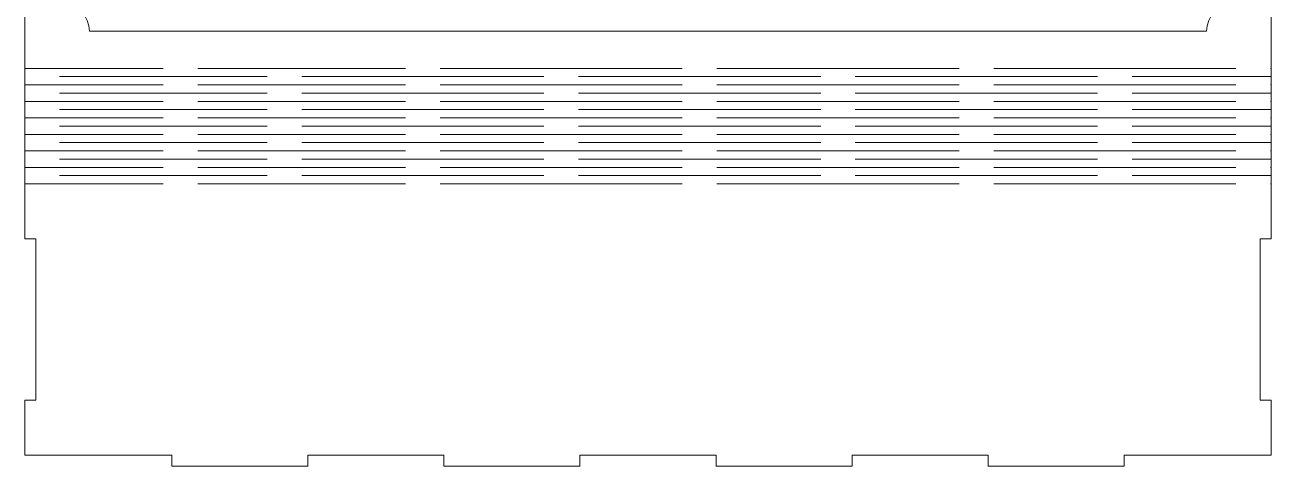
# Model space of a CAD drawing. Header units: millimetres. Extents: x -424 to 424, y -273 to 270.
# Drawn here: x 84 to 424, y -273 to -152.6 of the extents above; entities that cross this region are included whole.
import ezdxf

# ---------------------------------------------------------------- set-up
doc = ezdxf.new("R2010")
doc.units = ezdxf.units.MM
doc.header["$MEASUREMENT"] = 0
doc.layers.add('Camada 1', color=7, linetype='Continuous')

msp = doc.modelspace()

# ---------------------------------------------------------------- linework, layer by layer
at = {"layer": 'Camada 1', "color": 250, "lineweight": 20}
msp.add_open_spline([(346.7743, -273), (346.7743, -273), (383.8854, -273), (383.8854, -273), (383.8854, -273), (383.8854, -273), (383.8854, -270), (383.8854, -270), (383.8854, -270), (383.8854, -270), (423.9996, -270), (423.9996, -270), (423.9996, -270), (423.9996, -270), (423.9996, -255), (423.9996, -255), (423.9996, -255), (423.9996, -255), (420.9998, -255), (420.9998, -255), (420.9998, -255), (420.9998, -255), (420.9998, -211), (420.9998, -211), (420.9998, -211), (420.9998, -211), (423.9996, -211), (423.9996, -211), (423.9996, -211), (423.9996, -211), (423.9996, -196), (423.9996, -196), (423.9996, -196), (423.9996, -185.5718), (423.9996, -174.9282), (423.9996, -164.5), (423.9996, -164.5), (423.9996, -43.1748), (424, -14.0972), (424, 115.5001), (424, 115.5001), (424, 115.5001), (84, 115.5001), (84, 115.5001), (84, 115.5001), (84, -14.2483), (84, -42.8613), (84, -164.5), (84, -164.5), (84, -174.9282), (84, -185.5718), (84, -196), (84, -196), (84, -196), (84, -211), (84, -211), (84, -211), (84, -211), (86.9998, -211), (86.9998, -211), (86.9998, -211), (86.9998, -211), (86.9998, -255), (86.9998, -255), (86.9998, -255), (86.9998, -255), (84, -255), (84, -255), (84, -255), (84, -255), (84, -270), (84, -270), (84, -270), (84, -270), (124.1143, -270), (124.1143, -270), (124.1143, -270), (124.1143, -270), (124.1143, -273), (124.1143, -273), (124.1143, -273), (124.1143, -273), (161.2254, -273), (161.2254, -273), (161.2254, -273), (161.2254, -273), (161.2254, -270), (161.2254, -270), (161.2254, -270), (161.2254, -270), (198.3343, -270), (198.3343, -270), (198.3343, -270), (198.3343, -270), (198.3343, -273), (198.3343, -273), (198.3343, -273), (198.3343, -273), (235.4454, -273), (235.4454, -273), (235.4454, -273), (235.4454, -273), (235.4454, -270), (235.4454, -270), (235.4454, -270), (235.4454, -270), (272.5543, -270), (272.5543, -270), (272.5543, -270), (272.5543, -270), (272.5543, -273), (272.5543, -273), (272.5543, -273), (272.5543, -273), (309.6654, -273), (309.6654, -273), (309.6654, -273), (309.6654, -273), (309.6654, -270), (309.6654, -270), (309.6654, -270), (309.6654, -270), (346.7743, -270), (346.7743, -270), (346.7743, -270), (346.7743, -270), (346.7743, -273), (346.7743, -273)], degree=3, knots=[0, 0, 0, 0, 0.03030303, 0.03030303, 0.03030303, 0.03030303, 0.06060606, 0.06060606, 0.06060606, 0.06060606, 0.09090909, 0.09090909, 0.09090909, 0.09090909, 0.12121212, 0.12121212, 0.12121212, 0.12121212, 0.15151515, 0.15151515, 0.15151515, 0.15151515, 0.18181818, 0.18181818, 0.18181818, 0.18181818, 0.21212121, 0.21212121, 0.21212121, 0.21212121, 0.24242424, 0.24242424, 0.24242424, 0.24242424, 0.27272727, 0.27272727, 0.27272727, 0.27272727, 0.3030303, 0.3030303, 0.3030303, 0.3030303, 0.33333333, 0.33333333, 0.33333333, 0.33333333, 0.36363636, 0.36363636, 0.36363636, 0.36363636, 0.39393939, 0.39393939, 0.39393939, 0.39393939, 0.42424242, 0.42424242, 0.42424242, 0.42424242, 0.45454545, 0.45454545, 0.45454545, 0.45454545, 0.48484848, 0.48484848, 0.48484848, 0.48484848, 0.51515152, 0.51515152, 0.51515152, 0.51515152, 0.54545455, 0.54545455, 0.54545455, 0.54545455, 0.57575758, 0.57575758, 0.57575758, 0.57575758, 0.60606061, 0.60606061, 0.60606061, 0.60606061, 0.63636364, 0.63636364, 0.63636364, 0.63636364, 0.66666667, 0.66666667, 0.66666667, 0.66666667, 0.6969697, 0.6969697, 0.6969697, 0.6969697, 0.72727273, 0.72727273, 0.72727273, 0.72727273, 0.75757576, 0.75757576, 0.75757576, 0.75757576, 0.78787879, 0.78787879, 0.78787879, 0.78787879, 0.81818182, 0.81818182, 0.81818182, 0.81818182, 0.84848485, 0.84848485, 0.84848485, 0.84848485, 0.87878788, 0.87878788, 0.87878788, 0.87878788, 0.90909091, 0.90909091, 0.90909091, 0.90909091, 0.93939394, 0.93939394, 0.93939394, 0.93939394, 1, 1, 1, 1], dxfattribs=at)
at = {"layer": 'Camada 1', "color": 240, "lineweight": 20}
msp.add_open_spline([(305.75, 105.3501), (305.75, 105.3501), (406.3515, 105.3501), (406.3515, 105.3501), (406.3515, 105.3501), (406.432, 101.2426), (409.7425, 97.9321), (413.85, 97.8516), (413.85, 97.8516), (413.85, 97.8516), (413.85, -146.8514), (413.85, -146.8514), (413.85, -146.8514), (409.7425, -146.9319), (406.432, -150.2424), (406.3515, -154.3499), (406.3515, -154.3499), (406.3515, -154.3499), (101.6485, -154.3499), (101.6485, -154.3499), (101.6485, -154.3499), (101.568, -150.2424), (98.2575, -146.9319), (94.15, -146.8514), (94.15, -146.8514), (94.15, -146.8514), (94.15, 97.8516), (94.15, 97.8516), (94.15, 97.8516), (98.2575, 97.9321), (101.568, 101.2426), (101.6485, 105.3501), (101.6485, 105.3501), (101.6485, 105.3501), (172.25, 105.3501), (172.25, 105.3501)], degree=3, knots=[0, 0, 0, 0, 0.1, 0.1, 0.1, 0.1, 0.2, 0.2, 0.2, 0.2, 0.3, 0.3, 0.3, 0.3, 0.4, 0.4, 0.4, 0.4, 0.5, 0.5, 0.5, 0.5, 0.6, 0.6, 0.6, 0.6, 0.7, 0.7, 0.7, 0.7, 0.8, 0.8, 0.8, 0.8, 1, 1, 1, 1], dxfattribs=at)
at = {"layer": 'Camada 1', "color": 250, "lineweight": 20}
for points in [[(84, -164.5), (84, -164.5), (121.7603, -164.5), (121.7603, -164.5)], [(131.2004, -164.5), (131.2004, -164.5), (187.8422, -164.5), (187.8422, -164.5)], [(197.2823, -164.5), (197.2823, -164.5), (263.3631, -164.5), (263.3631, -164.5)], [(272.8032, -164.5), (272.8032, -164.5), (338.8839, -164.5), (338.8839, -164.5)], [(348.324, -164.5), (348.324, -164.5), (414.4054, -164.5), (414.4054, -164.5)], [(423.8454, -164.5), (423.8454, -164.5), (424, -164.5), (424, -164.5)], [(84, -169), (84, -169), (121.7603, -169), (121.7603, -169)], [(150.0819, -166.7501), (150.0819, -166.7501), (93.4401, -166.7501), (93.4401, -166.7501)], [(131.2004, -169), (131.2004, -169), (187.8422, -169), (187.8422, -169)], [(225.6024, -166.7501), (225.6024, -166.7501), (159.522, -166.7501), (159.522, -166.7501)], [(197.2823, -169), (197.2823, -169), (263.3631, -169), (263.3631, -169)], [(301.1233, -166.7501), (301.1233, -166.7501), (235.0426, -166.7501), (235.0426, -166.7501)], [(272.8032, -169), (272.8032, -169), (338.8839, -169), (338.8839, -169)], [(376.6447, -166.7501), (376.6447, -166.7501), (310.5635, -166.7501), (310.5635, -166.7501)], [(348.324, -169), (348.324, -169), (414.4054, -169), (414.4054, -169)], [(424, -166.7501), (424, -166.7501), (386.0848, -166.7501), (386.0848, -166.7501)], [(423.8454, -169), (423.8454, -169), (424, -169), (424, -169)], [(150.0819, -171.2502), (150.0819, -171.2502), (93.4401, -171.2502), (93.4401, -171.2502)], [(225.6024, -171.2502), (225.6024, -171.2502), (159.522, -171.2502), (159.522, -171.2502)], [(301.1233, -171.2502), (301.1233, -171.2502), (235.0426, -171.2502), (235.0426, -171.2502)], [(376.6447, -171.2502), (376.6447, -171.2502), (310.5635, -171.2502), (310.5635, -171.2502)], [(424, -171.2501), (424, -171.2501), (386.0848, -171.2501), (386.0848, -171.2501)], [(84, -173.5001), (84, -173.5001), (121.7603, -173.5001), (121.7603, -173.5001)], [(150.0819, -175.7502), (150.0819, -175.7502), (93.4401, -175.7502), (93.4401, -175.7502)], [(131.2004, -173.5001), (131.2004, -173.5001), (187.8422, -173.5001), (187.8422, -173.5001)], [(225.6024, -175.7502), (225.6024, -175.7502), (159.522, -175.7502), (159.522, -175.7502)], [(197.2823, -173.5001), (197.2823, -173.5001), (263.3631, -173.5001), (263.3631, -173.5001)], [(301.1233, -175.7502), (301.1233, -175.7502), (235.0426, -175.7502), (235.0426, -175.7502)], [(272.8032, -173.5001), (272.8032, -173.5001), (338.8839, -173.5001), (338.8839, -173.5001)], [(376.6447, -175.7502), (376.6447, -175.7502), (310.5635, -175.7502), (310.5635, -175.7502)], [(348.324, -173.5001), (348.324, -173.5001), (414.4054, -173.5001), (414.4054, -173.5001)], [(424, -175.7502), (424, -175.7502), (386.0848, -175.7502), (386.0848, -175.7502)], [(423.8454, -173.5001), (423.8454, -173.5001), (424, -173.5001), (424, -173.5001)], [(84, -178.0001), (84, -178.0001), (121.7603, -178.0001), (121.7603, -178.0001)], [(131.2004, -178.0001), (131.2004, -178.0001), (187.8422, -178.0001), (187.8422, -178.0001)], [(197.2823, -178.0001), (197.2823, -178.0001), (263.3631, -178.0001), (263.3631, -178.0001)], [(272.8032, -178.0001), (272.8032, -178.0001), (338.8839, -178.0001), (338.8839, -178.0001)], [(348.324, -178.0001), (348.324, -178.0001), (414.4054, -178.0001), (414.4054, -178.0001)], [(423.8454, -178.0001), (423.8454, -178.0001), (424, -178.0001), (424, -178.0001)], [(84, -182.4999), (84, -182.4999), (121.7603, -182.4999), (121.7603, -182.4999)], [(150.0819, -180.25), (150.0819, -180.25), (93.4401, -180.25), (93.4401, -180.25)], [(131.2004, -182.4999), (131.2004, -182.4999), (187.8422, -182.4999), (187.8422, -182.4999)], [(225.6024, -180.25), (225.6024, -180.25), (159.522, -180.25), (159.522, -180.25)], [(197.2823, -182.4999), (197.2823, -182.4999), (263.3631, -182.4999), (263.3631, -182.4999)], [(301.1233, -180.25), (301.1233, -180.25), (235.0426, -180.25), (235.0426, -180.25)], [(272.8032, -182.4999), (272.8032, -182.4999), (338.8839, -182.4999), (338.8839, -182.4999)], [(376.6447, -180.25), (376.6447, -180.25), (310.5635, -180.25), (310.5635, -180.25)], [(348.324, -182.4999), (348.324, -182.4999), (414.4054, -182.4999), (414.4054, -182.4999)], [(424, -180.25), (424, -180.25), (386.0848, -180.25), (386.0848, -180.25)], [(423.8454, -182.4999), (423.8454, -182.4999), (424, -182.4999), (424, -182.4999)], [(84, -186.9999), (84, -186.9999), (121.7603, -186.9999), (121.7603, -186.9999)], [(150.0819, -184.7498), (150.0819, -184.7498), (93.4401, -184.7498), (93.4401, -184.7498)], [(131.2004, -186.9999), (131.2004, -186.9999), (187.8422, -186.9999), (187.8422, -186.9999)], [(225.6024, -184.7498), (225.6024, -184.7498), (159.522, -184.7498), (159.522, -184.7498)], [(197.2823, -186.9999), (197.2823, -186.9999), (263.3631, -186.9999), (263.3631, -186.9999)], [(301.1233, -184.7498), (301.1233, -184.7498), (235.0426, -184.7498), (235.0426, -184.7498)], [(272.8032, -186.9999), (272.8032, -186.9999), (338.8839, -186.9999), (338.8839, -186.9999)], [(376.6447, -184.7498), (376.6447, -184.7498), (310.5635, -184.7498), (310.5635, -184.7498)], [(348.324, -186.9999), (348.324, -186.9999), (414.4054, -186.9999), (414.4054, -186.9999)], [(424, -184.7498), (424, -184.7498), (386.0848, -184.7498), (386.0848, -184.7498)], [(423.8454, -186.9999), (423.8454, -186.9999), (424, -186.9999), (424, -186.9999)], [(150.0819, -189.2498), (150.0819, -189.2498), (93.4401, -189.2498), (93.4401, -189.2498)], [(225.6024, -189.2498), (225.6024, -189.2498), (159.522, -189.2498), (159.522, -189.2498)], [(301.1233, -189.2498), (301.1233, -189.2498), (235.0426, -189.2498), (235.0426, -189.2498)], [(376.6447, -189.2498), (376.6447, -189.2498), (310.5635, -189.2498), (310.5635, -189.2498)], [(424, -189.2499), (424, -189.2499), (386.0848, -189.2499), (386.0848, -189.2499)], [(84, -191.5), (84, -191.5), (121.7603, -191.5), (121.7603, -191.5)], [(150.0819, -193.7499), (150.0819, -193.7499), (93.4401, -193.7499), (93.4401, -193.7499)], [(131.2004, -191.5), (131.2004, -191.5), (187.8422, -191.5), (187.8422, -191.5)], [(225.6024, -193.7499), (225.6024, -193.7499), (159.522, -193.7499), (159.522, -193.7499)], [(197.2823, -191.5), (197.2823, -191.5), (263.3631, -191.5), (263.3631, -191.5)], [(301.1233, -193.7499), (301.1233, -193.7499), (235.0426, -193.7499), (235.0426, -193.7499)], [(272.8032, -191.5), (272.8032, -191.5), (338.8839, -191.5), (338.8839, -191.5)], [(376.6447, -193.7499), (376.6447, -193.7499), (310.5635, -193.7499), (310.5635, -193.7499)], [(348.324, -191.5), (348.324, -191.5), (414.4054, -191.5), (414.4054, -191.5)], [(424, -193.7499), (424, -193.7499), (386.0848, -193.7499), (386.0848, -193.7499)], [(423.8454, -191.5), (423.8454, -191.5), (424, -191.5), (424, -191.5)], [(84, -196), (84, -196), (121.7603, -196), (121.7603, -196)], [(131.2004, -196), (131.2004, -196), (187.8422, -196), (187.8422, -196)], [(197.2823, -196), (197.2823, -196), (263.3631, -196), (263.3631, -196)], [(272.8032, -196), (272.8032, -196), (338.8839, -196), (338.8839, -196)], [(348.324, -196), (348.324, -196), (414.4054, -196), (414.4054, -196)], [(423.8454, -196), (423.8454, -196), (424, -196), (424, -196)]]:
    msp.add_open_spline(points, degree=3, dxfattribs=at)

doc.saveas('drawing.dxf')
